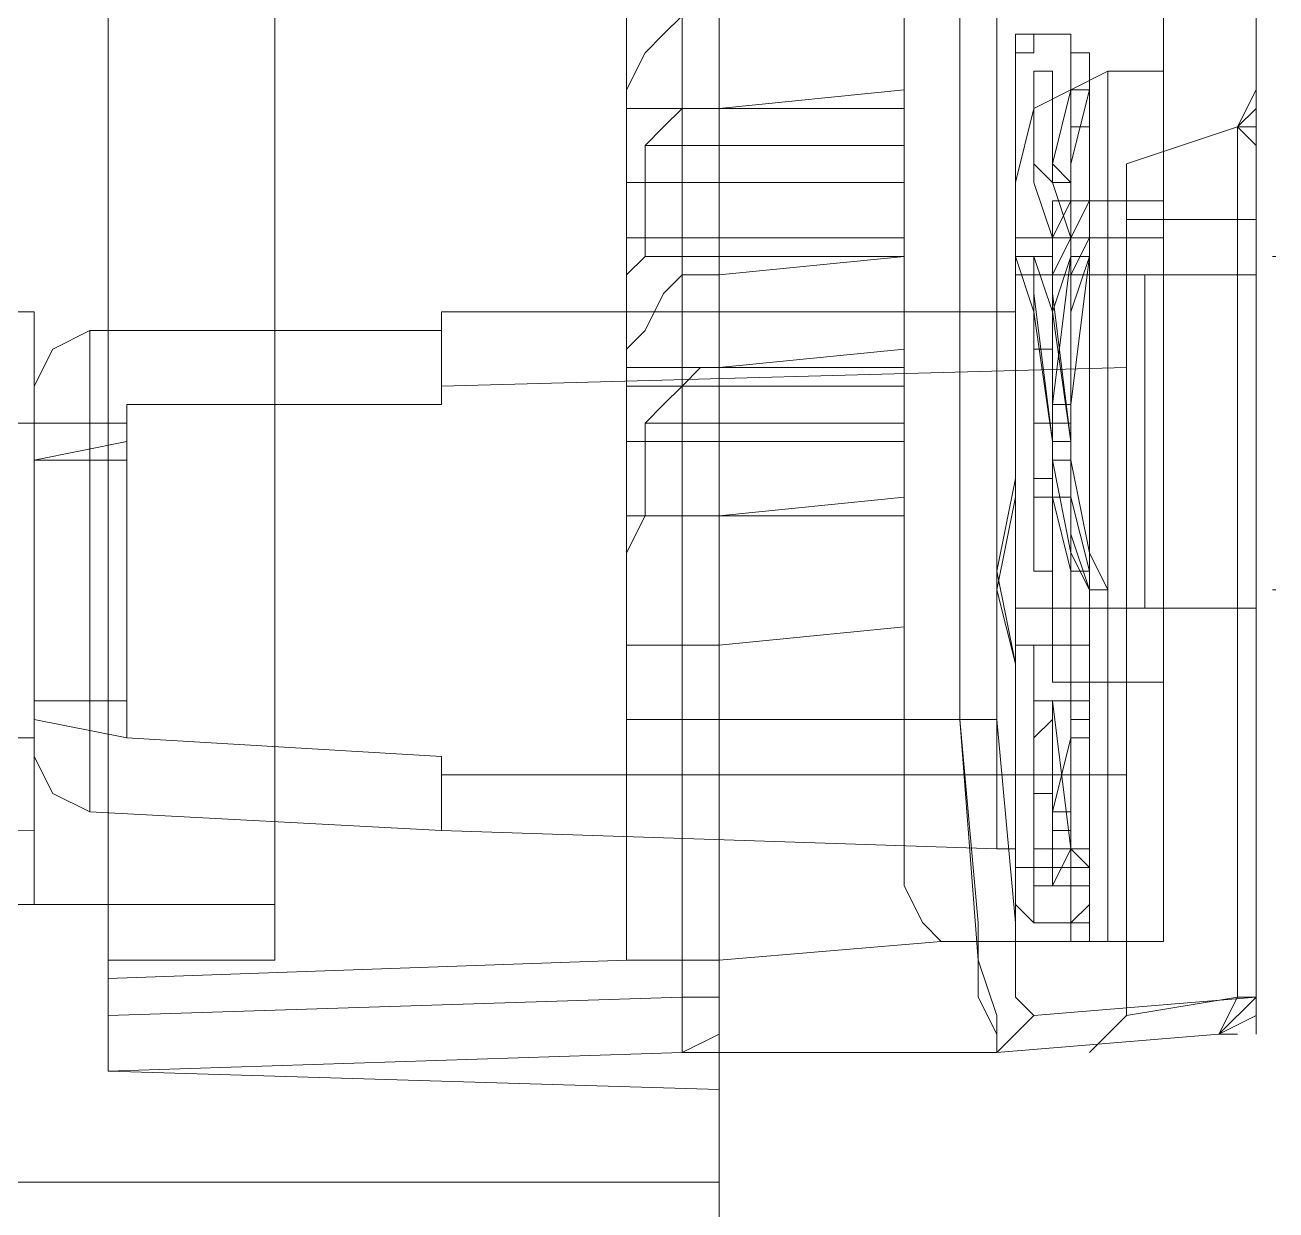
# Model space of a CAD drawing. Header units: millimetres. Extents: x -305 to 1353, y -289 to 1176.
# Drawn here: x 291.553 to 295.348, y 1087.497 to 1091.092 of the extents above; entities that cross this region are included whole.
import ezdxf

# ---------------------------------------------------------------- set-up
doc = ezdxf.new("R2010")
doc.units = ezdxf.units.MM
doc.header["$MEASUREMENT"] = 0
doc.layers.add('PDF_0', color=7, linetype='Continuous')

msp = doc.modelspace()

# ---------------------------------------------------------------- linework, layer by layer
at = {"layer": 'PDF_0', "lineweight": 18}
for points in [[(293.6585, 1140.4256), (293.6585, 1087.6378), (293.6585, 1087.5817), (291.5245, 1087.5817), (291.5245, 1087.6378), (291.5245, 1089.1541), (276.9237, 1089.1541), (276.9237, 1087.694), (276.9237, 1087.5817), (276.3621, 1087.5817), (276.3621, 1087.694), (276.3621, 1093.1412)], [(294.6132, 1137.9547), (294.557, 1137.8985), (294.5009, 1137.6739), (294.5009, 1137), (294.5009, 1088.9856), (294.557, 1088.3679), (294.557, 1088.1433), (294.6132, 1088.0871), (295.2871, 1088.1433), (295.2871, 1089.3226), (295.2871, 1090.3334), (295.2871, 1090.5019), (295.2871, 1090.7826), (295.2871, 1090.895), (295.2871, 1090.7826), (295.2871, 1090.5019), (295.2871, 1090.6703), (295.2871, 1090.7826)], [(294.5009, 1137), (294.3885, 1137), (294.3885, 1088.9856), (294.5009, 1088.9856)], [(295.2871, 1090.8388), (295.2871, 1090.895), (295.2871, 1093.422)], [(294.2201, 1091.2319), (293.6585, 1091.2319), (294.2201, 1091.2881), (294.2201, 1090.895), (293.6585, 1090.8388)], [(295.2871, 1090.895), (295.2871, 1090.895)], [(293.6585, 1090.4457), (294.2201, 1090.4457), (294.2201, 1090.0526), (293.6585, 1090.0526)], [(294.2201, 1090.3895), (293.6585, 1090.3895)], [(295.2871, 1090.3334), (295.2871, 1089.3226)], [(294.2201, 1089.6033), (293.6585, 1089.6033), (294.2201, 1089.6595), (294.2201, 1089.2664), (293.6585, 1089.2102)], [(293.6585, 1087.9748), (294.5009, 1087.9748), (294.6132, 1088.0871), (294.557, 1088.1433), (294.557, 1088.3679), (294.5009, 1088.9856), (294.3885, 1088.9856), (294.4447, 1088.3679), (294.4447, 1088.1433), (294.5009, 1088.0309)], [(294.5009, 1087.9748), (294.5009, 1088.0871), (294.4447, 1088.2556), (294.3885, 1088.9856), (293.6585, 1088.9856)], [(294.6132, 1088.0871), (294.5009, 1087.9748), (295.1747, 1088.0309), (295.2871, 1088.1433)], [(295.2871, 1088.0309), (295.2871, 1088.0871), (295.1747, 1088.0309), (295.2309, 1088.0309)], [(276.3621, 1040.2974), (276.3621, 1034.8501), (276.3621, 1034.7378), (276.9237, 1034.7378), (276.9237, 1034.8501), (276.9237, 1036.2541), (291.5245, 1036.2541), (291.5245, 1034.794), (291.5245, 1034.7378), (293.6585, 1034.7378), (293.6585, 1034.794), (293.6585, 1087.5255), (293.6585, 1087.5817), (291.5245, 1087.5817), (291.5245, 1087.5255), (291.5245, 1086.0093), (276.9237, 1086.0093), (276.9237, 1087.5255), (276.9237, 1087.5817), (276.3621, 1087.5817), (276.3621, 1087.5255), (276.3621, 1082.0783)]]:
    msp.add_lwpolyline(points, dxfattribs=at)
at = {"layer": 'PDF_0', "lineweight": 0}
for points in [[(295.0063, 1090.9511), (295.0063, 1099.5432)], [(294.2201, 1098.42), (294.2201, 1088.9856), (294.2201, 1088.4802), (294.2762, 1088.3679), (294.3324, 1088.3117), (295.0063, 1088.3117), (295.0063, 1089.0979), (295.0063, 1089.3226), (294.9501, 1089.3226), (294.9501, 1090.3334), (295.0063, 1090.3334), (294.7816, 1090.3334), (294.8378, 1090.3334), (294.894, 1090.3334), (294.9501, 1090.3334), (294.894, 1090.3334), (294.8378, 1090.3334), (294.7816, 1090.3334), (294.7255, 1090.3334), (294.6693, 1090.3334), (294.6132, 1090.3334), (294.557, 1090.3334), (294.894, 1090.3334), (295.2309, 1090.3334), (295.2871, 1090.3334), (295.2309, 1090.3334), (295.2309, 1090.5019), (294.894, 1090.5019)], [(293.3777, 1098.3077), (293.3777, 1088.2556), (291.8053, 1088.1994)], [(293.5462, 1098.1954), (293.5462, 1088.1433), (293.5462, 1088.0309), (293.5462, 1087.9748), (291.8053, 1087.9186), (293.6585, 1087.8625)], [(292.3107, 1098.0269), (292.3107, 1089.2102), (292.3107, 1088.2556), (291.8053, 1088.2556)], [(291.8053, 1093.1412), (291.8053, 1087.9186)], [(293.4339, 1090.7265), (293.49, 1090.7826), (293.5462, 1090.8388), (293.6023, 1090.8388), (293.6585, 1090.8388), (294.2201, 1090.895), (294.2201, 1090.8388), (293.3777, 1090.8388), (293.3777, 1090.895), (293.4339, 1091.0073), (293.49, 1091.0634), (293.5462, 1091.1196)], [(293.3777, 1091.1196), (293.3777, 1091.0634), (293.3777, 1090.9511), (293.3777, 1090.8388), (293.3777, 1090.6142), (294.2201, 1090.6142)], [(294.6693, 1088.3679), (294.7255, 1088.3679), (294.7816, 1088.3679), (294.7816, 1088.424), (294.7816, 1088.5364), (294.7816, 1088.424), (294.7255, 1088.3679), (294.7816, 1088.424), (294.7816, 1088.5364), (294.7816, 1088.5925), (294.7816, 1088.5364), (294.7816, 1090.7826), (294.7255, 1090.7826), (294.7255, 1090.9511), (294.7255, 1091.0634), (294.557, 1091.0634), (294.557, 1090.9511), (294.557, 1090.7826), (294.557, 1090.9511), (294.557, 1091.0634)], [(294.557, 1090.7826), (294.557, 1090.8388), (294.557, 1090.895), (294.557, 1090.9511), (294.557, 1091.0073), (294.6132, 1091.0073), (294.6132, 1091.0634), (294.7255, 1091.0634)], [(294.6132, 1091.0634), (294.6132, 1091.0634)], [(294.7816, 1090.7826), (294.7816, 1090.8388), (294.7816, 1090.895), (294.7816, 1090.9511), (294.7816, 1091.0073), (294.7255, 1091.0073), (294.7255, 1091.0634), (294.7255, 1090.9511), (294.7255, 1090.7826), (294.7255, 1088.5364), (294.7255, 1088.3679), (294.7255, 1088.3117), (294.7816, 1088.3117), (294.7816, 1088.3679), (294.7816, 1088.424), (294.7816, 1088.4802), (294.7816, 1088.5364), (294.7255, 1088.5364), (294.7255, 1088.5925), (294.7255, 1088.5364), (294.7255, 1088.5925), (294.6693, 1088.4802), (294.7255, 1088.4802), (294.7255, 1088.5364), (294.7255, 1088.5925), (294.7255, 1088.6487), (294.6693, 1088.6487), (294.7255, 1088.6487)], [(294.7255, 1091.0634), (294.7255, 1091.0634)], [(294.8378, 1090.558), (294.8378, 1090.9511), (294.6132, 1090.8388), (294.557, 1090.6142), (294.557, 1090.4457)], [(294.8378, 1088.3117), (294.8378, 1089.0979), (294.8378, 1090.4457), (294.6693, 1090.4457), (294.557, 1090.4457), (294.557, 1090.3334), (294.557, 1089.3226), (294.6132, 1089.3226), (294.6693, 1089.3226), (294.6693, 1089.0979), (294.6693, 1089.3226), (294.6693, 1089.0979), (294.6693, 1089.3226), (294.7255, 1089.3226), (294.7816, 1089.3226), (294.7255, 1089.3226), (294.6693, 1089.3226), (294.6693, 1090.3334), (294.6693, 1090.558), (294.7816, 1090.558), (295.0063, 1090.558), (295.0063, 1090.8388), (295.0063, 1090.9511), (295.0063, 1090.895)], [(294.6132, 1090.9511), (294.6132, 1090.6142), (294.6693, 1090.4457), (294.7255, 1090.558), (294.7255, 1090.895)], [(294.6693, 1090.9511), (294.6693, 1090.6142), (294.7255, 1090.4457), (294.7816, 1090.558), (294.7816, 1090.895)], [(294.7816, 1089.3226), (295.0063, 1089.3226), (295.0063, 1090.3334), (295.0063, 1090.558), (295.0063, 1090.8388), (295.0063, 1090.9511), (294.8378, 1090.9511)], [(295.0063, 1090.9511), (295.0063, 1090.9511)], [(295.2871, 1090.895), (295.2871, 1090.895)], [(293.3777, 1090.8388), (293.6585, 1090.8388), (293.6585, 1090.3334), (293.6023, 1090.3334), (293.5462, 1090.3334), (293.49, 1090.2772), (293.4339, 1090.1649), (293.3777, 1090.1088), (293.3777, 1089.9964), (293.3777, 1089.828), (293.3777, 1089.7157), (293.3777, 1089.6033), (293.6585, 1089.6033), (293.4339, 1089.6033)], [(294.2201, 1090.4457), (294.2201, 1090.6142), (294.2201, 1090.8388)], [(295.2871, 1090.7826), (295.2309, 1090.7826), (295.2871, 1090.8388)], [(294.557, 1089.5472), (294.557, 1090.7826), (294.557, 1088.5364), (294.557, 1089.2664)], [(294.557, 1090.7826), (294.557, 1090.7826)], [(295.2871, 1090.5019), (295.2871, 1090.7265), (295.2309, 1090.7826), (295.2309, 1090.6703), (295.2309, 1090.5019), (295.2871, 1090.5019), (295.2309, 1090.5019), (295.2309, 1090.6703), (295.2309, 1090.7826), (294.894, 1090.6703), (294.894, 1090.5019), (294.894, 1090.3334), (294.894, 1089.3226), (294.894, 1088.0871), (295.2309, 1088.1433), (295.2309, 1089.3226)], [(295.2309, 1090.7826), (295.2309, 1090.7826)], [(295.2309, 1090.7826), (295.2309, 1090.7826)], [(294.2201, 1090.7265), (293.4339, 1090.7265), (293.4339, 1090.3895), (293.6585, 1090.3895)], [(293.6585, 1090.4457), (293.3777, 1090.4457), (293.3777, 1090.558), (293.3777, 1090.6142)], [(294.6693, 1090.3334), (294.6693, 1090.558), (294.6693, 1090.3334), (294.7255, 1090.3334), (294.7816, 1090.3334), (294.7816, 1090.558), (294.6693, 1090.558), (294.8378, 1090.558), (294.8378, 1090.4457), (295.0063, 1090.4457), (295.0063, 1090.6142), (295.0063, 1090.4457), (295.0063, 1089.0979), (294.7816, 1089.0979)], [(294.6693, 1090.6142), (294.7255, 1090.6142)], [(294.8378, 1090.558), (294.8378, 1090.558)], [(295.0063, 1090.558), (295.0063, 1090.558)], [(294.7255, 1089.7718), (294.7816, 1089.491), (294.8378, 1089.3787), (294.7816, 1089.491), (294.7255, 1089.7718), (294.6693, 1089.7718), (294.7255, 1089.491), (294.7816, 1089.3787), (294.7255, 1089.5472), (294.7255, 1089.828), (294.7255, 1090.1649), (294.7255, 1090.3895), (294.6693, 1090.2211), (294.6693, 1089.8841), (294.6693, 1090.2211), (294.7255, 1090.3895), (294.6693, 1089.9403), (294.6693, 1089.8841), (294.6693, 1090.2211), (294.6132, 1090.3895), (294.6132, 1090.3334), (294.6132, 1090.2211), (294.6693, 1089.828), (294.7255, 1089.828), (294.7255, 1090.3334), (294.7816, 1090.4457), (294.7816, 1090.3895), (294.7255, 1090.3895), (294.7255, 1090.4457), (294.6693, 1090.3334), (294.6693, 1089.828), (294.7255, 1089.828), (294.6693, 1090.2211), (294.6693, 1090.3895), (294.6132, 1090.3895), (294.557, 1090.3895), (294.6132, 1090.2211), (294.6132, 1089.8841)], [(294.6693, 1089.7718), (294.6693, 1089.6595), (294.7255, 1089.6595), (294.7255, 1089.7718), (294.7255, 1089.6595), (294.6693, 1089.6595), (294.6693, 1089.7718), (294.7255, 1089.491), (294.7816, 1089.3787), (294.8378, 1089.3787), (294.7816, 1089.3787), (294.7255, 1089.5472), (294.7255, 1089.828), (294.7255, 1090.1649), (294.7255, 1090.3895), (294.7255, 1090.4457), (294.6693, 1090.3334), (294.6693, 1089.828), (294.6132, 1090.2772), (294.6132, 1090.3895), (294.557, 1090.3895)], [(294.6693, 1089.9403), (294.7255, 1090.3895), (294.7816, 1090.3895), (294.7816, 1090.0526), (294.7816, 1090.3895), (294.7816, 1090.4457), (294.7255, 1090.3334), (294.7255, 1089.828), (294.6693, 1090.2772), (294.6693, 1090.3895), (294.6132, 1090.3895)], [(294.7816, 1090.4457), (294.7255, 1090.4457), (294.6693, 1090.4457)], [(294.2201, 1089.8841), (293.4339, 1089.8841), (293.49, 1089.9403), (293.5462, 1089.9964), (293.6023, 1090.0526), (293.6585, 1090.0526), (293.3777, 1090.0526), (293.3777, 1090.1088), (293.3777, 1090.2211), (293.3777, 1090.3334), (293.4339, 1090.3895)], [(294.6132, 1090.1088), (294.6132, 1089.8841), (294.6132, 1090.2211), (294.557, 1090.3895), (294.6132, 1090.3895), (294.6693, 1090.2211), (294.6693, 1089.8841), (294.6132, 1089.8841), (294.6132, 1090.1088), (294.6132, 1089.7157), (294.6132, 1089.4349), (294.6132, 1089.7157)], [(294.7255, 1089.9403), (294.7816, 1090.3895), (294.7255, 1090.2211), (294.7255, 1089.8841)], [(294.5009, 1088.5925), (294.557, 1088.5925), (294.557, 1088.5364), (294.557, 1088.3679), (294.557, 1088.3117), (294.557, 1089.3226), (294.894, 1089.3226), (295.2309, 1089.3226), (295.2309, 1090.3334), (295.2309, 1089.3226), (295.2871, 1089.3226), (295.2309, 1089.3226), (295.0063, 1089.3226), (294.9501, 1089.3226), (294.9501, 1090.3334), (295.0063, 1090.3334), (295.2309, 1090.3334)], [(295.0063, 1090.3334), (295.0063, 1090.3334)], [(295.2871, 1090.3334), (295.2871, 1089.3226)], [(294.5009, 1090.2211), (294.557, 1090.2211), (294.557, 1090.2772)], [(286.4704, 1090.2211), (291.5807, 1090.2211), (291.5807, 1088.6487), (286.4704, 1088.5925)], [(291.5807, 1089.9964), (291.6368, 1090.1088), (291.7492, 1090.1649), (291.6368, 1090.1088), (291.5807, 1089.9964), (291.5807, 1088.8733), (291.6368, 1088.761), (291.7492, 1088.7048), (291.7492, 1090.1649), (292.8161, 1090.1649), (292.8161, 1089.9403), (292.8161, 1089.9964), (294.894, 1090.0526), (294.894, 1088.8171), (292.8161, 1088.8171), (292.8161, 1088.8733), (291.8615, 1088.9295), (292.8161, 1088.8733), (292.8161, 1088.6487), (294.5009, 1088.5925), (294.5009, 1090.2211), (292.8161, 1090.2211), (292.8161, 1090.1649), (291.7492, 1090.1649)], [(292.8161, 1090.1649), (292.8161, 1090.2211), (292.8161, 1090.1649)], [(294.2201, 1090.1088), (293.6585, 1090.0526), (293.6585, 1088.9856), (293.6585, 1088.4802), (293.6585, 1088.3117), (293.6585, 1088.2556), (294.3324, 1088.3117), (294.2762, 1088.3679), (294.2201, 1088.4802), (294.2201, 1088.9856)], [(294.6693, 1089.7157), (294.6693, 1089.4349), (294.6693, 1089.7157), (294.6693, 1090.1088)], [(293.3777, 1089.9964), (294.2201, 1089.9964), (294.2201, 1090.0526)], [(294.2201, 1089.9964), (294.2201, 1089.828), (293.3777, 1089.828)], [(291.8615, 1089.9403), (292.8161, 1089.9403), (291.8615, 1089.9403), (291.8615, 1088.9295), (291.8615, 1089.0418), (291.8615, 1089.7718), (291.5807, 1089.7718)], [(291.5807, 1089.8841), (288.9413, 1089.8841), (288.9413, 1088.9295), (291.5807, 1088.9295)], [(291.5807, 1089.8841), (291.5807, 1089.7718)], [(291.5807, 1089.8841), (291.8615, 1089.8841), (291.8615, 1089.828)], [(293.4339, 1089.8841), (293.4339, 1089.6033), (293.3777, 1089.491), (293.3777, 1089.4349), (293.3777, 1089.3226), (293.3777, 1089.2102), (293.6585, 1089.2102)], [(294.2201, 1089.6595), (294.2201, 1089.828)], [(294.6693, 1089.828), (294.6693, 1089.828)], [(294.6693, 1089.828), (294.6693, 1089.828)], [(294.6693, 1089.828), (294.7255, 1089.828)], [(294.7255, 1089.828), (294.7255, 1089.828)], [(294.7255, 1089.828), (294.7255, 1089.828)], [(291.5807, 1089.0418), (291.5807, 1089.7718)], [(294.557, 1089.6595), (294.5009, 1089.3787), (294.557, 1089.1541), (294.5009, 1089.4349), (294.557, 1089.7157)], [(294.7816, 1089.7157), (294.7816, 1089.491), (294.8378, 1089.3787)], [(294.7816, 1089.7157), (294.7816, 1089.491), (294.8378, 1089.3787)], [(294.6132, 1089.4349), (294.6132, 1089.491), (294.6132, 1089.6595), (294.6693, 1089.6595)], [(294.6693, 1089.6595), (294.6693, 1089.6595)], [(294.7255, 1089.4349), (294.6693, 1089.6595)], [(294.6693, 1089.6595), (294.6693, 1089.491), (294.6693, 1089.4349)], [(294.7255, 1089.6595), (294.7816, 1089.4349)], [(294.6693, 1089.0979), (294.7816, 1089.0979), (294.7816, 1089.3226), (294.8378, 1089.3226), (294.894, 1089.3226), (294.9501, 1089.3226), (294.894, 1089.3226), (294.8378, 1089.3226), (294.7816, 1089.3226), (294.7255, 1089.3226), (294.6693, 1089.3226)], [(294.6693, 1089.3226), (294.6693, 1089.3226)], [(295.0063, 1089.3226), (295.0063, 1089.3226)], [(295.0063, 1089.3226), (295.0063, 1089.3226)], [(295.2309, 1089.3226), (295.2309, 1089.3226)], [(294.6132, 1089.2102), (294.557, 1089.2102), (294.6693, 1089.2102), (294.7816, 1089.2102), (294.7816, 1088.5364), (294.7816, 1088.4802), (294.7816, 1088.5364), (294.7816, 1088.5925), (294.7816, 1088.9856), (294.7816, 1088.9295), (294.7816, 1089.0418), (294.7255, 1089.0418), (294.7255, 1088.9295), (294.7255, 1088.7048)], [(294.7255, 1088.6487), (294.7255, 1088.5925), (294.7255, 1088.6487), (294.7255, 1088.5925), (294.7255, 1088.6487), (294.6693, 1088.6487), (294.6693, 1088.5925), (294.7255, 1088.5925), (294.7255, 1088.5364), (294.6693, 1088.5364), (294.6693, 1088.5925), (294.6693, 1089.0418), (294.6132, 1089.0418), (294.6132, 1088.9295), (294.6693, 1088.9856), (294.6693, 1088.9295), (294.6693, 1088.9856), (294.6693, 1088.761), (294.6132, 1088.761), (294.6132, 1088.6487), (294.6132, 1088.8733), (294.6132, 1088.761), (294.6693, 1088.761), (294.6693, 1088.5925), (294.6693, 1088.5364), (294.6693, 1088.5925), (294.6693, 1088.5364), (294.6132, 1088.5364), (294.557, 1088.5364), (294.557, 1089.2102), (294.6693, 1089.2102)], [(294.6693, 1089.2102), (294.6693, 1089.2102)], [(294.7816, 1089.2102), (294.7816, 1089.2102)], [(291.5807, 1088.9856), (291.5807, 1089.0418)], [(291.5807, 1089.0418), (291.8615, 1089.0418)], [(294.6132, 1089.0418), (294.6132, 1089.0418)], [(294.6693, 1089.0418), (294.6132, 1089.0418)], [(294.6693, 1089.0418), (294.6132, 1089.0418)], [(294.6132, 1089.0418), (294.6132, 1088.9295)], [(294.6693, 1089.0418), (294.6132, 1089.0418)], [(294.6132, 1088.9856), (294.6132, 1088.9295), (294.6693, 1088.9856), (294.6693, 1089.0418), (294.6693, 1088.9856), (294.6693, 1089.0418), (294.6693, 1088.5925), (294.6693, 1088.4802), (294.6693, 1088.5364), (294.6693, 1088.5925), (294.6693, 1088.6487)], [(294.7255, 1089.0418), (294.6693, 1089.0418)], [(294.6693, 1089.0418), (294.6693, 1089.0418)], [(294.6693, 1089.0418), (294.6693, 1089.0418)], [(294.6693, 1089.0418), (294.6693, 1089.0418)], [(294.6693, 1088.9856), (294.6693, 1089.0418)], [(294.7255, 1088.5925), (294.6693, 1089.0418)], [(294.6693, 1089.0418), (294.6693, 1089.0418)], [(294.6693, 1089.0418), (294.6693, 1089.0418)], [(294.7255, 1089.0418), (294.7255, 1089.0418)], [(294.7255, 1088.5925), (294.7255, 1089.0418)], [(294.7816, 1089.0418), (294.7816, 1089.0418)], [(294.7816, 1089.0418), (294.7816, 1089.0418)], [(291.5807, 1088.9856), (291.8615, 1088.9295)], [(293.6585, 1088.3117), (293.6585, 1088.3679), (293.6585, 1088.5364), (293.6585, 1088.9856), (293.4339, 1088.9856), (293.3777, 1088.9856)], [(293.6585, 1088.9856), (293.6585, 1088.9856)], [(294.6132, 1088.9856), (294.6132, 1088.761)], [(294.6132, 1088.9856), (294.6132, 1088.9856)], [(294.6132, 1088.9295), (294.6132, 1088.9856)], [(294.6132, 1088.9856), (294.6132, 1088.9856)], [(294.6132, 1088.9856), (294.6132, 1088.9856)], [(294.6693, 1088.9856), (294.6693, 1088.9856)], [(294.6693, 1088.9295), (294.6693, 1088.9856)], [(294.6693, 1088.9856), (294.6693, 1088.9856)], [(294.6693, 1088.9856), (294.6693, 1088.9856)], [(294.6693, 1088.9856), (294.6693, 1088.9856)], [(294.6693, 1088.9856), (294.6693, 1088.9856)], [(294.6693, 1088.9295), (294.6693, 1088.9856)], [(294.7255, 1088.9856), (294.7255, 1088.5925)], [(294.7255, 1088.9856), (294.7255, 1088.9856)], [(294.7255, 1088.9295), (294.7255, 1088.9856)], [(294.7255, 1088.9856), (294.7255, 1088.9856)], [(294.7255, 1088.9856), (294.7255, 1088.9856)], [(294.7255, 1088.9856), (294.7255, 1088.9856)], [(294.7816, 1088.9856), (294.7816, 1088.9856)], [(294.7816, 1088.9856), (294.7816, 1088.9856)], [(294.7816, 1088.9856), (294.7816, 1088.5925)], [(294.7816, 1088.9856), (294.7816, 1088.9856)], [(294.7816, 1088.9856), (294.7816, 1088.9856)], [(294.7816, 1088.5925), (294.7816, 1088.9856)], [(294.7816, 1088.9856), (294.7816, 1088.9856)], [(294.6132, 1088.9295), (294.6132, 1088.9295)], [(294.6132, 1088.9295), (294.6132, 1088.9295)], [(294.6132, 1088.9295), (294.6132, 1088.9295)], [(294.6132, 1088.9295), (294.6132, 1088.9295)], [(294.6693, 1088.5925), (294.6693, 1088.9295)], [(294.6693, 1088.7048), (294.7255, 1088.9295)], [(294.6693, 1088.9295), (294.6693, 1088.9295)], [(294.7255, 1088.9295), (294.7255, 1088.9295)], [(294.7255, 1088.9295), (294.7255, 1088.9295)], [(294.7816, 1088.9295), (294.7816, 1088.9295)], [(294.7816, 1088.9295), (294.7816, 1088.9295)], [(294.7816, 1088.9295), (294.7816, 1088.9295)], [(294.7816, 1088.9295), (294.7816, 1088.9295)], [(294.7816, 1088.9295), (294.7816, 1088.9295)], [(291.5807, 1088.8733), (291.6368, 1088.761), (291.7492, 1088.7048), (292.8161, 1088.6487), (291.7492, 1088.7048)], [(294.6132, 1088.8733), (294.6132, 1088.6487)], [(294.6132, 1088.8733), (294.6132, 1088.8733)], [(294.6132, 1088.761), (294.6132, 1088.8733)], [(294.6132, 1088.8733), (294.6132, 1088.8733)], [(294.6132, 1088.8733), (294.6132, 1088.8733)], [(294.6132, 1088.761), (294.6132, 1088.5925)], [(294.6132, 1088.761), (294.6132, 1088.761)], [(294.6132, 1088.6487), (294.6132, 1088.761)], [(294.6132, 1088.761), (294.6132, 1088.761)], [(294.6132, 1088.761), (294.6132, 1088.761)], [(294.6132, 1088.761), (294.6132, 1088.761)], [(294.6132, 1088.761), (294.6132, 1088.761)], [(294.6132, 1088.761), (294.6132, 1088.761)], [(294.6693, 1088.761), (294.6693, 1088.761)], [(294.6693, 1088.761), (294.6693, 1088.761)], [(294.7255, 1088.7048), (294.7255, 1088.7048)], [(294.7255, 1088.7048), (294.7255, 1088.7048)], [(291.5807, 1088.6487), (291.5807, 1088.424), (291.1314, 1088.424)], [(292.8161, 1088.6487), (292.8161, 1088.6487)], [(294.6132, 1088.6487), (294.6132, 1088.6487)], [(294.6132, 1088.6487), (294.6132, 1088.6487)], [(294.7255, 1088.6487), (294.7255, 1088.6487)], [(294.7255, 1088.6487), (294.7255, 1088.6487)], [(294.7255, 1088.6487), (294.7255, 1088.5925)], [(294.7255, 1088.6487), (294.7255, 1088.6487)], [(294.6132, 1088.5925), (294.6132, 1088.5364)], [(294.7255, 1088.5364), (294.7255, 1088.5925), (294.6693, 1088.4802), (294.6693, 1088.5925), (294.6132, 1088.5925), (294.6132, 1088.5364), (294.6132, 1088.4802), (294.6693, 1088.4802), (294.6693, 1088.5364), (294.6693, 1088.4802), (294.6693, 1088.5364), (294.6693, 1088.4802), (294.6693, 1088.5364), (294.6693, 1088.4802), (294.7255, 1088.4802), (294.7255, 1088.5364), (294.7816, 1088.5364)], [(294.6693, 1088.5364), (294.6693, 1088.5925)], [(294.6693, 1088.5925), (294.6693, 1088.5925)], [(294.7255, 1088.5925), (294.7255, 1088.5925)], [(294.7816, 1088.5364), (294.7255, 1088.5925)], [(294.7255, 1088.5364), (294.7255, 1088.5925)], [(294.7255, 1088.5925), (294.7255, 1088.5364)], [(294.7816, 1088.5925), (294.7255, 1088.5925)], [(294.7255, 1088.5925), (294.7255, 1088.5925)], [(294.7816, 1088.5925), (294.7816, 1088.5925)], [(294.7816, 1088.5364), (294.7816, 1088.5925)], [(294.7816, 1088.5364), (294.7816, 1088.5925)], [(294.7816, 1088.5925), (294.7816, 1088.5364)], [(294.557, 1088.5364), (294.557, 1088.5364)], [(294.6132, 1088.5364), (294.6132, 1088.424), (294.6132, 1088.3679), (294.557, 1088.424), (294.557, 1088.5364), (294.557, 1088.424), (294.6132, 1088.3679), (294.6693, 1088.3679), (294.7255, 1088.3679)], [(294.6132, 1088.5364), (294.6132, 1088.4802)], [(294.6693, 1088.4802), (294.6693, 1088.5364)], [(294.6693, 1088.5364), (294.6693, 1088.5364)], [(294.7255, 1088.5364), (294.7255, 1088.5364)], [(294.7255, 1088.4802), (294.7255, 1088.5364)], [(294.7255, 1088.5364), (294.7255, 1088.4802)], [(294.7255, 1088.5364), (294.7255, 1088.4802)], [(294.7255, 1088.3117), (294.7255, 1088.3679), (294.7255, 1088.5364)], [(294.7816, 1088.4802), (294.7816, 1088.5364)], [(294.7816, 1088.5364), (294.7816, 1088.5364)], [(294.7816, 1088.5364), (294.7816, 1088.4802)], [(294.6132, 1088.4802), (294.6693, 1088.4802)], [(294.6132, 1088.4802), (294.6132, 1088.4802)], [(294.6132, 1088.4802), (294.6132, 1088.4802)], [(294.6132, 1088.4802), (294.6132, 1088.4802)], [(294.6132, 1088.4802), (294.6132, 1088.4802)], [(294.6693, 1088.4802), (294.6693, 1088.4802)], [(294.6693, 1088.4802), (294.6693, 1088.4802)], [(294.6693, 1088.4802), (294.6693, 1088.4802)], [(294.6693, 1088.4802), (294.6693, 1088.4802)], [(294.6693, 1088.4802), (294.6693, 1088.4802)], [(294.6693, 1088.4802), (294.6693, 1088.4802)], [(294.6693, 1088.4802), (294.6693, 1088.4802)], [(294.6693, 1088.4802), (294.6693, 1088.4802)], [(294.6693, 1088.4802), (294.6693, 1088.4802)], [(294.6693, 1088.4802), (294.6693, 1088.4802)], [(294.6693, 1088.4802), (294.6693, 1088.4802)], [(294.7255, 1088.4802), (294.7255, 1088.4802)], [(294.7255, 1088.4802), (294.7255, 1088.4802)], [(294.7255, 1088.4802), (294.7255, 1088.4802)], [(294.7255, 1088.4802), (294.7255, 1088.4802)], [(294.7255, 1088.4802), (294.7255, 1088.4802)], [(294.7255, 1088.4802), (294.7255, 1088.4802)], [(294.7816, 1088.4802), (294.7255, 1088.4802)], [(294.7255, 1088.4802), (294.7255, 1088.4802)], [(294.7255, 1088.4802), (294.7816, 1088.4802)], [(294.7255, 1088.4802), (294.7255, 1088.4802)], [(294.7816, 1088.4802), (294.7816, 1088.4802)], [(294.7816, 1088.4802), (294.7816, 1088.4802)], [(294.7816, 1088.4802), (294.7816, 1088.4802)], [(294.7816, 1088.4802), (294.7816, 1088.4802)], [(286.5265, 1088.424), (291.8053, 1088.424), (292.3107, 1088.424)], [(294.6693, 1088.3679), (294.6693, 1088.3679)], [(294.6132, 1088.3117), (294.6132, 1088.3117)], [(294.7255, 1088.3117), (294.7255, 1088.3117)], [(293.4339, 1088.2556), (293.6585, 1088.2556), (293.4339, 1088.2556), (293.3777, 1088.2556), (293.4339, 1088.2556), (293.6585, 1088.2556), (293.6023, 1088.2556)], [(293.6585, 1088.0309), (293.5462, 1087.9748), (293.5462, 1088.1433), (293.6585, 1088.1433), (293.5462, 1088.1433), (291.8053, 1088.0871)], [(293.5462, 1088.1433), (293.6585, 1088.1433)], [(295.1747, 1088.0309), (295.2309, 1088.1433), (295.2871, 1088.1433), (295.2871, 1088.0871), (295.2871, 1088.1433)], [(294.7816, 1087.9748), (294.8378, 1088.0309), (294.894, 1088.0871)], [(294.894, 1088.0871), (294.894, 1088.0871)], [(293.5462, 1087.9748), (293.6585, 1088.0309), (293.5462, 1087.9748), (293.6585, 1087.9748)], [(294.5009, 1088.0309), (294.5009, 1087.9748)], [(293.5462, 1087.9748), (293.5462, 1087.9748)], [(291.8053, 1087.9186), (291.8053, 1087.9186)]]:
    msp.add_lwpolyline(points, dxfattribs=at)
for points in [[(294.6132, 1090.9511), (294.6693, 1090.9511), (294.6693, 1090.6703), (294.7255, 1090.6142), (294.7255, 1090.6703), (294.7816, 1090.895), (294.7255, 1090.895), (294.6693, 1090.6703), (294.6693, 1090.6142), (294.6132, 1090.6703)], [(294.7255, 1090.895), (294.6693, 1090.6703), (294.6693, 1090.6142), (294.6132, 1090.6703), (294.6132, 1090.9511), (294.6132, 1090.6142), (294.6693, 1090.4457), (294.7255, 1090.558)], [(294.6693, 1090.9511), (294.6693, 1090.6142), (294.7255, 1090.4457), (294.7816, 1090.558), (294.7816, 1090.895), (294.7255, 1090.6703), (294.7255, 1090.6142), (294.6693, 1090.6703)], [(295.2871, 1090.895), (295.2309, 1090.7826)], [(295.2309, 1090.7826), (295.2871, 1090.895)], [(293.6585, 1090.3334), (294.2201, 1090.3895)], [(294.7255, 1089.9403), (294.7816, 1090.3895), (294.7255, 1090.2211), (294.7255, 1089.8841)], [(294.7816, 1090.3334), (294.7255, 1090.3334), (294.6693, 1090.3334), (294.7255, 1090.3334), (294.7816, 1090.3334), (294.8378, 1090.3334), (294.894, 1090.3334), (294.9501, 1090.3334), (294.894, 1090.3334), (294.8378, 1090.3334)], [(294.6132, 1089.7157), (294.6132, 1090.1088), (294.6693, 1090.1088), (294.6693, 1089.7157)], [(294.6693, 1089.8841), (294.7255, 1089.8841), (294.7255, 1089.9403), (294.6693, 1089.9403)], [(291.8615, 1089.828), (291.5807, 1089.7718)], [(294.6693, 1089.4349), (294.6693, 1089.491), (294.6693, 1089.6595), (294.6132, 1089.6595), (294.6132, 1089.491), (294.6132, 1089.4349)], [(294.7255, 1089.4349), (294.7816, 1089.4349), (294.7255, 1089.6595), (294.6693, 1089.6595)], [(294.7255, 1089.4349), (294.6693, 1089.6595)], [(294.7255, 1089.6595), (294.7816, 1089.4349)], [(294.6132, 1088.5364), (294.6132, 1088.424), (294.6132, 1088.3679), (294.7816, 1088.3679), (294.7816, 1088.424), (294.7816, 1088.5364), (294.7816, 1089.2102), (294.6132, 1089.2102)], [(291.5807, 1089.0418), (291.8615, 1089.0418)], [(294.6693, 1089.0418), (294.7255, 1089.0418), (294.7255, 1088.5925)], [(294.6693, 1089.0418), (294.7255, 1089.0418)], [(294.7816, 1089.0418), (294.7255, 1089.0418), (294.7816, 1089.0418), (294.7816, 1088.9295)], [(293.6585, 1088.9856), (293.4339, 1088.9856), (293.3777, 1088.9856), (293.4339, 1088.9856)], [(294.7255, 1088.9856), (294.7816, 1088.9856), (294.7816, 1088.9295), (294.7255, 1088.9295)], [(294.7816, 1088.9295), (294.7816, 1088.9856)], [(294.7816, 1088.9295), (294.7816, 1088.9856)], [(294.7255, 1088.9295), (294.7255, 1088.7048)], [(294.6693, 1088.7048), (294.7255, 1088.7048)], [(294.6693, 1088.5925), (294.6693, 1088.5364)], [(294.7255, 1088.5364), (294.7255, 1088.5925), (294.7255, 1088.5364), (294.7255, 1088.4802), (294.7255, 1088.5364), (294.7255, 1088.4802)], [(294.6132, 1088.3117), (294.557, 1088.3117), (294.557, 1088.3679), (294.557, 1088.424), (294.557, 1088.4802), (294.557, 1088.5364), (294.557, 1088.3679), (294.557, 1088.3117), (294.7255, 1088.3117)], [(294.6132, 1088.4802), (294.6693, 1088.4802), (294.7255, 1088.4802), (294.6693, 1088.4802)]]:
    msp.add_lwpolyline(points, close=True, dxfattribs=at)
at = {"layer": 'PDF_0', "lineweight": 18}
for points in [[(295.3371, 1090.3897), (295.3405, 1090.3897), (295.344, 1090.3898), (295.3474, 1090.3899)], [(295.3477, 1089.3784), (295.3442, 1089.3784), (295.3407, 1089.3785), (295.3372, 1089.3785)]]:
    msp.add_open_spline(points, degree=3, dxfattribs=at)

doc.saveas('drawing.dxf')
